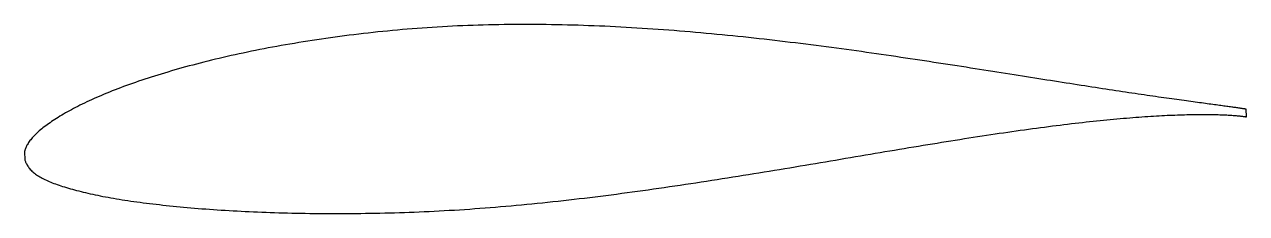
# Model space of a CAD drawing. Header units: metres. Extents: x -19 to 38.6, y -3.3 to 5.6.
import ezdxf

# ---------------------------------------------------------------- set-up
doc = ezdxf.new("R2010")
doc.units = ezdxf.units.M

msp = doc.modelspace()

# ---------------------------------------------------------------- linework, layer by layer
msp.add_lwpolyline([(38.592, 1.592), (38.591, 1.592), (38.587, 1.593), (38.582, 1.594), (38.574, 1.596), (38.564, 1.598), (38.552, 1.601), (38.538, 1.603), (38.521, 1.606), (38.502, 1.61), (38.481, 1.613), (38.458, 1.617), (38.433, 1.621), (38.405, 1.626), (38.375, 1.63), (38.343, 1.635), (38.309, 1.64), (38.273, 1.646), (38.234, 1.651), (38.194, 1.657), (38.151, 1.663), (38.106, 1.67), (38.059, 1.676), (38.009, 1.683), (37.958, 1.69), (37.904, 1.698), (37.848, 1.705), (37.79, 1.713), (37.73, 1.721), (37.668, 1.73), (37.603, 1.738), (37.537, 1.747), (37.468, 1.756), (37.397, 1.766), (37.324, 1.776), (37.249, 1.786), (37.172, 1.796), (37.093, 1.807), (37.012, 1.817), (36.928, 1.829), (36.843, 1.84), (36.755, 1.852), (36.666, 1.864), (36.574, 1.876), (36.48, 1.889), (36.384, 1.902), (36.286, 1.915), (36.187, 1.928), (36.085, 1.942), (35.981, 1.956), (35.875, 1.971), (35.767, 1.986), (35.657, 2.001), (35.545, 2.016), (35.431, 2.032), (35.315, 2.048), (35.197, 2.065), (35.078, 2.081), (34.956, 2.099), (34.832, 2.116), (34.707, 2.134), (34.579, 2.152), (34.45, 2.17), (34.318, 2.189), (34.185, 2.208), (34.05, 2.228), (33.913, 2.248), (33.775, 2.268), (33.634, 2.289), (33.491, 2.31), (33.347, 2.331), (33.201, 2.353), (33.053, 2.375), (32.903, 2.397), (32.752, 2.42), (32.599, 2.443), (32.444, 2.466), (32.287, 2.49), (32.128, 2.514), (31.968, 2.538), (31.806, 2.563), (31.643, 2.588), (31.478, 2.613), (31.311, 2.639), (31.142, 2.665), (30.972, 2.691), (30.8, 2.718), (30.626, 2.745), (30.451, 2.772), (30.274, 2.799), (30.096, 2.827), (29.916, 2.855), (29.735, 2.884), (29.552, 2.912), (29.368, 2.941), (29.182, 2.97), (28.994, 3), (28.805, 3.029), (28.615, 3.059), (28.423, 3.09), (28.23, 3.12), (28.035, 3.151), (27.839, 3.182), (27.641, 3.213), (27.443, 3.245), (27.242, 3.276), (27.041, 3.308), (26.838, 3.34), (26.634, 3.373), (26.428, 3.405), (26.221, 3.437), (26.013, 3.47), (25.804, 3.503), (25.593, 3.536), (25.382, 3.569), (25.169, 3.602), (24.954, 3.636), (24.739, 3.669), (24.523, 3.702), (24.305, 3.736), (24.086, 3.77), (23.866, 3.803), (23.646, 3.837), (23.424, 3.871), (23.201, 3.904), (22.976, 3.938), (22.751, 3.972), (22.525, 4.006), (22.298, 4.039), (22.07, 4.073), (21.841, 4.106), (21.611, 4.14), (21.381, 4.173), (21.149, 4.206), (20.917, 4.24), (20.683, 4.273), (20.449, 4.306), (20.214, 4.338), (19.978, 4.371), (19.741, 4.403), (19.504, 4.436), (19.266, 4.468), (19.027, 4.5), (18.787, 4.531), (18.547, 4.563), (18.306, 4.594), (18.065, 4.625), (17.822, 4.655), (17.58, 4.686), (17.336, 4.716), (17.092, 4.745), (16.848, 4.775), (16.603, 4.804), (16.357, 4.833), (16.111, 4.861), (15.864, 4.889), (15.617, 4.916), (15.37, 4.943), (15.122, 4.97), (14.874, 4.997), (14.625, 5.022), (14.376, 5.048), (14.126, 5.073), (13.877, 5.097), (13.627, 5.121), (13.376, 5.145), (13.126, 5.168), (12.875, 5.19), (12.624, 5.212), (12.373, 5.234), (12.121, 5.255), (11.869, 5.275), (11.618, 5.295), (11.366, 5.315), (11.114, 5.333), (10.862, 5.352), (10.609, 5.369), (10.357, 5.386), (10.105, 5.403), (9.853, 5.418), (9.6, 5.433), (9.348, 5.448), (9.096, 5.462), (8.844, 5.475), (8.592, 5.487), (8.34, 5.499), (8.088, 5.51), (7.836, 5.521), (7.584, 5.53), (7.333, 5.539), (7.082, 5.547), (6.831, 5.555), (6.58, 5.561), (6.33, 5.567), (6.08, 5.572), (5.83, 5.577), (5.58, 5.58), (5.331, 5.583), (5.082, 5.585), (4.834, 5.586), (4.586, 5.587), (4.338, 5.586), (4.091, 5.585), (3.844, 5.583), (3.597, 5.58), (3.352, 5.576), (3.106, 5.571), (2.861, 5.566), (2.617, 5.559), (2.373, 5.552), (2.13, 5.544), (1.888, 5.535), (1.646, 5.525), (1.405, 5.515), (1.164, 5.503), (0.924, 5.491), (0.685, 5.478), (0.446, 5.464), (0.209, 5.449), (-0.028, 5.434), (-0.265, 5.417), (-0.5, 5.4), (-0.735, 5.382), (-0.969, 5.363), (-1.202, 5.343), (-1.434, 5.323), (-1.665, 5.301), (-1.896, 5.279), (-2.125, 5.257), (-2.354, 5.233), (-2.582, 5.209), (-2.808, 5.184), (-3.034, 5.159), (-3.259, 5.132), (-3.483, 5.105), (-3.705, 5.077), (-3.927, 5.049), (-4.148, 5.02), (-4.367, 4.99), (-4.586, 4.96), (-4.803, 4.93), (-5.019, 4.898), (-5.234, 4.866), (-5.448, 4.834), (-5.661, 4.801), (-5.873, 4.767), (-6.083, 4.733), (-6.292, 4.698), (-6.5, 4.663), (-6.707, 4.627), (-6.913, 4.591), (-7.117, 4.555), (-7.32, 4.517), (-7.521, 4.479), (-7.721, 4.441), (-7.92, 4.402), (-8.118, 4.363), (-8.314, 4.323), (-8.509, 4.283), (-8.702, 4.242), (-8.894, 4.201), (-9.085, 4.16), (-9.274, 4.118), (-9.461, 4.076), (-9.648, 4.033), (-9.832, 3.99), (-10.015, 3.946), (-10.197, 3.902), (-10.377, 3.857), (-10.556, 3.813), (-10.733, 3.768), (-10.908, 3.723), (-11.082, 3.677), (-11.255, 3.631), (-11.425, 3.584), (-11.594, 3.538), (-11.762, 3.491), (-11.928, 3.444), (-12.092, 3.396), (-12.254, 3.348), (-12.415, 3.3), (-12.574, 3.252), (-12.732, 3.204), (-12.887, 3.155), (-13.041, 3.106), (-13.194, 3.057), (-13.344, 3.008), (-13.493, 2.958), (-13.64, 2.909), (-13.785, 2.859), (-13.928, 2.809), (-14.07, 2.758), (-14.21, 2.708), (-14.348, 2.658), (-14.484, 2.607), (-14.618, 2.556), (-14.75, 2.505), (-14.881, 2.454), (-15.009, 2.403), (-15.136, 2.352), (-15.261, 2.301), (-15.384, 2.249), (-15.505, 2.198), (-15.624, 2.146), (-15.741, 2.094), (-15.856, 2.042), (-15.97, 1.99), (-16.081, 1.939), (-16.19, 1.887), (-16.298, 1.834), (-16.403, 1.782), (-16.507, 1.73), (-16.608, 1.678), (-16.707, 1.626), (-16.805, 1.574), (-16.9, 1.522), (-16.993, 1.47), (-17.085, 1.418), (-17.174, 1.366), (-17.261, 1.315), (-17.346, 1.264), (-17.43, 1.213), (-17.511, 1.162), (-17.59, 1.112), (-17.666, 1.062), (-17.741, 1.012), (-17.814, 0.962), (-17.885, 0.913), (-17.953, 0.864), (-18.02, 0.815), (-18.084, 0.767), (-18.146, 0.719), (-18.207, 0.671), (-18.265, 0.623), (-18.32, 0.576), (-18.374, 0.528), (-18.426, 0.482), (-18.475, 0.435), (-18.523, 0.388), (-18.568, 0.342), (-18.611, 0.296), (-18.652, 0.25), (-18.69, 0.205), (-18.727, 0.16), (-18.761, 0.115), (-18.794, 0.071), (-18.824, 0.027), (-18.852, -0.017), (-18.878, -0.06), (-18.901, -0.102), (-18.923, -0.143), (-18.942, -0.183), (-18.959, -0.222), (-18.974, -0.26), (-18.987, -0.295), (-18.998, -0.328), (-19.007, -0.358), (-19.013, -0.383), (-19.018, -0.403), (-19.021, -0.416), (-19.008, -0.784), (-19.007, -0.787), (-19.003, -0.796), (-18.997, -0.81), (-18.989, -0.83), (-18.978, -0.859), (-18.964, -0.892), (-18.949, -0.928), (-18.931, -0.966), (-18.911, -1.005), (-18.888, -1.044), (-18.864, -1.084), (-18.837, -1.123), (-18.808, -1.163), (-18.777, -1.201), (-18.744, -1.24), (-18.708, -1.278), (-18.671, -1.315), (-18.631, -1.352), (-18.589, -1.388), (-18.545, -1.423), (-18.499, -1.458), (-18.451, -1.493), (-18.401, -1.527), (-18.348, -1.56), (-18.293, -1.593), (-18.237, -1.626), (-18.178, -1.657), (-18.117, -1.689), (-18.054, -1.72), (-17.988, -1.75), (-17.921, -1.78), (-17.851, -1.81), (-17.78, -1.839), (-17.706, -1.868), (-17.63, -1.897), (-17.553, -1.925), (-17.473, -1.954), (-17.391, -1.982), (-17.307, -2.01), (-17.221, -2.038), (-17.132, -2.065), (-17.042, -2.093), (-16.95, -2.12), (-16.856, -2.147), (-16.759, -2.175), (-16.661, -2.201), (-16.56, -2.228), (-16.458, -2.255), (-16.354, -2.281), (-16.247, -2.307), (-16.139, -2.333), (-16.029, -2.359), (-15.916, -2.384), (-15.802, -2.409), (-15.686, -2.434), (-15.568, -2.459), (-15.448, -2.483), (-15.326, -2.507), (-15.202, -2.53), (-15.076, -2.553), (-14.948, -2.576), (-14.819, -2.598), (-14.687, -2.621), (-14.554, -2.643), (-14.419, -2.664), (-14.282, -2.685), (-14.143, -2.706), (-14.002, -2.727), (-13.86, -2.747), (-13.716, -2.767), (-13.57, -2.787), (-13.422, -2.806), (-13.272, -2.826), (-13.121, -2.844), (-12.968, -2.863), (-12.813, -2.881), (-12.657, -2.899), (-12.498, -2.917), (-12.338, -2.934), (-12.177, -2.951), (-12.014, -2.967), (-11.849, -2.984), (-11.682, -3), (-11.514, -3.015), (-11.344, -3.031), (-11.173, -3.045), (-11, -3.06), (-10.825, -3.074), (-10.649, -3.088), (-10.471, -3.102), (-10.292, -3.115), (-10.111, -3.128), (-9.929, -3.14), (-9.745, -3.152), (-9.56, -3.164), (-9.373, -3.175), (-9.185, -3.186), (-8.995, -3.197), (-8.804, -3.207), (-8.611, -3.217), (-8.417, -3.226), (-8.222, -3.235), (-8.026, -3.243), (-7.828, -3.251), (-7.628, -3.259), (-7.428, -3.266), (-7.226, -3.272), (-7.022, -3.278), (-6.818, -3.284), (-6.612, -3.29), (-6.405, -3.294), (-6.197, -3.299), (-5.987, -3.302), (-5.777, -3.306), (-5.565, -3.309), (-5.352, -3.312), (-5.138, -3.313), (-4.923, -3.315), (-4.706, -3.316), (-4.489, -3.317), (-4.27, -3.317), (-4.051, -3.316), (-3.83, -3.315), (-3.608, -3.314), (-3.386, -3.312), (-3.162, -3.31), (-2.937, -3.307), (-2.712, -3.303), (-2.485, -3.299), (-2.258, -3.295), (-2.029, -3.289), (-1.8, -3.283), (-1.57, -3.277), (-1.339, -3.27), (-1.107, -3.263), (-0.874, -3.254), (-0.641, -3.246), (-0.406, -3.236), (-0.171, -3.226), (0.064, -3.215), (0.301, -3.204), (0.538, -3.191), (0.776, -3.178), (1.014, -3.165), (1.254, -3.151), (1.493, -3.136), (1.734, -3.12), (1.975, -3.104), (2.217, -3.087), (2.459, -3.069), (2.701, -3.051), (2.945, -3.033), (3.188, -3.013), (3.433, -2.993), (3.677, -2.972), (3.923, -2.951), (4.168, -2.929), (4.414, -2.906), (4.661, -2.882), (4.907, -2.858), (5.155, -2.834), (5.402, -2.809), (5.65, -2.783), (5.898, -2.756), (6.146, -2.729), (6.395, -2.702), (6.644, -2.674), (6.893, -2.645), (7.142, -2.616), (7.392, -2.586), (7.642, -2.556), (7.891, -2.525), (8.141, -2.494), (8.392, -2.463), (8.642, -2.431), (8.892, -2.398), (9.142, -2.365), (9.393, -2.332), (9.643, -2.298), (9.894, -2.264), (10.144, -2.229), (10.394, -2.194), (10.645, -2.159), (10.895, -2.123), (11.145, -2.087), (11.395, -2.051), (11.645, -2.015), (11.895, -1.978), (12.145, -1.94), (12.394, -1.903), (12.643, -1.865), (12.892, -1.827), (13.141, -1.789), (13.389, -1.751), (13.638, -1.712), (13.886, -1.674), (14.133, -1.635), (14.381, -1.596), (14.628, -1.556), (14.874, -1.517), (15.12, -1.478), (15.366, -1.438), (15.611, -1.398), (15.856, -1.358), (16.101, -1.318), (16.345, -1.278), (16.588, -1.238), (16.831, -1.198), (17.074, -1.157), (17.316, -1.117), (17.557, -1.077), (17.798, -1.037), (18.038, -0.996), (18.277, -0.956), (18.516, -0.916), (18.754, -0.876), (18.992, -0.835), (19.229, -0.796), (19.465, -0.756), (19.7, -0.716), (19.935, -0.676), (20.169, -0.636), (20.402, -0.597), (20.634, -0.558), (20.866, -0.519), (21.096, -0.48), (21.326, -0.441), (21.555, -0.403), (21.783, -0.365), (22.01, -0.326), (22.237, -0.289), (22.462, -0.251), (22.686, -0.214), (22.91, -0.177), (23.132, -0.14), (23.353, -0.104), (23.574, -0.068), (23.793, -0.032), (24.011, 0.004), (24.228, 0.039), (24.445, 0.074), (24.66, 0.108), (24.873, 0.142), (25.086, 0.176), (25.298, 0.209), (25.508, 0.242), (25.718, 0.274), (25.926, 0.307), (26.133, 0.338), (26.338, 0.37), (26.543, 0.4), (26.746, 0.431), (26.948, 0.461), (27.148, 0.49), (27.347, 0.519), (27.545, 0.548), (27.742, 0.576), (27.937, 0.603), (28.131, 0.63), (28.324, 0.657), (28.515, 0.683), (28.705, 0.709), (28.893, 0.734), (29.08, 0.758), (29.265, 0.782), (29.449, 0.806), (29.631, 0.829), (29.812, 0.851), (29.992, 0.873), (30.17, 0.895), (30.346, 0.916), (30.521, 0.936), (30.694, 0.956), (30.866, 0.976), (31.036, 0.994), (31.205, 1.013), (31.372, 1.031), (31.537, 1.048), (31.701, 1.065), (31.863, 1.081), (32.023, 1.097), (32.182, 1.112), (32.339, 1.127), (32.494, 1.141), (32.648, 1.155), (32.8, 1.168), (32.95, 1.181), (33.098, 1.193), (33.245, 1.205), (33.39, 1.216), (33.533, 1.227), (33.674, 1.237), (33.813, 1.247), (33.951, 1.256), (34.087, 1.265), (34.221, 1.273), (34.353, 1.281), (34.483, 1.288), (34.612, 1.295), (34.738, 1.302), (34.863, 1.308), (34.986, 1.313), (35.107, 1.318), (35.226, 1.323), (35.343, 1.327), (35.458, 1.331), (35.571, 1.335), (35.682, 1.338), (35.792, 1.341), (35.899, 1.343), (36.004, 1.345), (36.107, 1.347), (36.209, 1.348), (36.308, 1.349), (36.405, 1.35), (36.501, 1.35), (36.594, 1.35), (36.685, 1.35), (36.774, 1.349), (36.862, 1.348), (36.947, 1.347), (37.03, 1.346), (37.111, 1.344), (37.19, 1.342), (37.266, 1.34), (37.341, 1.338), (37.414, 1.336), (37.484, 1.333), (37.553, 1.33), (37.619, 1.327), (37.683, 1.324), (37.745, 1.321), (37.805, 1.317), (37.863, 1.314), (37.919, 1.31), (37.972, 1.306), (38.024, 1.303), (38.073, 1.299), (38.12, 1.295), (38.165, 1.291), (38.208, 1.287), (38.249, 1.283), (38.287, 1.279), (38.323, 1.275), (38.357, 1.271), (38.389, 1.267), (38.419, 1.263), (38.447, 1.26), (38.472, 1.256), (38.495, 1.253), (38.516, 1.249), (38.535, 1.246), (38.551, 1.243), (38.566, 1.241), (38.578, 1.238), (38.588, 1.236), (38.596, 1.234), (38.601, 1.233), (38.604, 1.232), (38.606, 1.232)], close=True)

doc.saveas('drawing.dxf')
